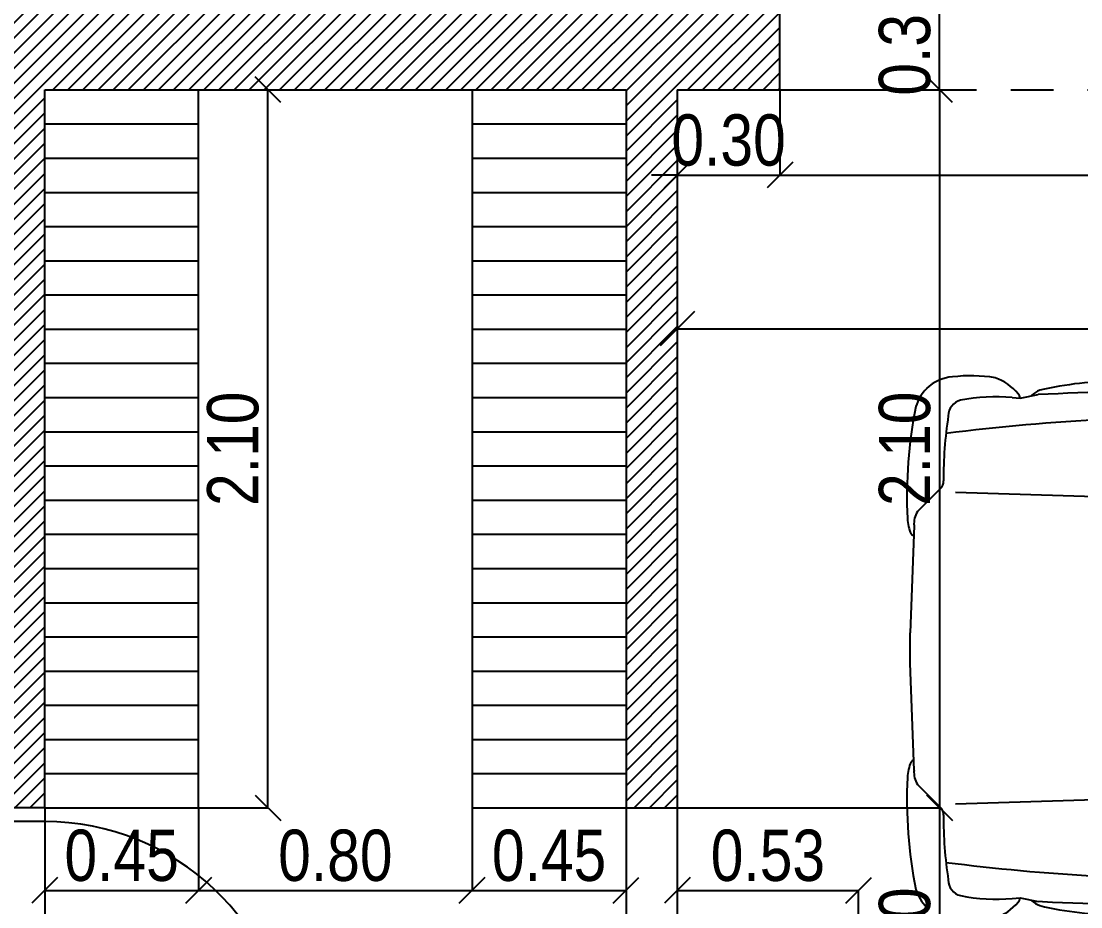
# Model space of a CAD drawing. Extents: x -14.8 to 35.6, y 44.5 to 81.2.
# Drawn here: x -7.935 to -4.836, y 68.522 to 71.112 of the extents above; entities that cross this region are included whole.
import ezdxf

# ---------------------------------------------------------------- set-up
doc = ezdxf.new("R2010")
doc.units = 0
doc.header["$MEASUREMENT"] = 0
doc.header["$PDMODE"] = 3
doc.linetypes.add('HIDDEN2', pattern=[0.1875, 0.125, -0.0625])
doc.layers.get('0').update_dxf_attribs({"linetype": 'CONTINUOUS'})
doc.layers.get('DEFPOINTS').update_dxf_attribs({"linetype": 'CONTINUOUS'})
for name, color, linetype in [('ABERTURAS', 71, 'CONTINUOUS'), ('COTAS', 12, 'CONTINUOUS'), ('MUEBLES', 41, 'CONTINUOUS'), ('RELLENO', 7, 'CONTINUOUS')]:
    doc.layers.add(name, color=color, linetype=linetype)
doc.styles.add('COTAS PRIMARIAS', font='ARIALN.TTF', dxfattribs={"height": 0.2})
doc.styles.add('COTAS SECUNDARIAS', font='ARIALN.TTF', dxfattribs={"height": 0.15})
doc.dimstyles.new('COTA SECUNDARIAS', dxfattribs={"dimscale": 5, "dimtxt": 1, "dimasz": 0.015, "dimexe": 0, "dimexo": 0, "dimgap": 0.005, "dimtad": 1, "dimzin": 1, "dimdsep": 46, "dimtxsty": 'COTAS SECUNDARIAS', "dimblk": 'OBLIQUE', "dimcen": 0, "dimclrd": 11, "dimclre": 11, "dimclrt": 11, "dimaunit": 1, "dimadec": 1, "dimazin": 0, "dimtfac": 0.4, "dimtix": 1, "dimtmove": 1, "dimatfit": 3, "dimfxl": 1, "dimtolj": 1, "dimtzin": 0, "dimlwd": -1, "dimarcsym": 0})
doc.dimstyles.new('COTAS PRINCIPALES', dxfattribs={"dimscale": 5, "dimtxt": 2.5, "dimasz": 0.02, "dimexe": 0, "dimexo": 0, "dimgap": 0.01, "dimtad": 1, "dimzin": 1, "dimdsep": 46, "dimtxsty": 'COTAS PRIMARIAS', "dimblk": 'OBLIQUE', "dimcen": 0, "dimclrd": 11, "dimclre": 11, "dimclrt": 11, "dimaunit": 1, "dimadec": 1, "dimazin": 0, "dimtfac": 0.4, "dimtix": 1, "dimtmove": 1, "dimatfit": 3, "dimfxl": 1, "dimtolj": 1, "dimtzin": 0, "dimlwd": -1, "dimarcsym": 0})

# ---------------------------------------------------------------- blocks, each defined once
blk = doc.blocks.new('_Oblique')
at = {"color": 0, "linetype": 'ByBlock', "lineweight": -2}
blk.add_line((-0.5, -0.5), (0.5, 0.5), dxfattribs=at)
blk = doc.blocks.new('*D130')
at = {"layer": 'COTAS', "color": 11, "lineweight": -2, "transparency": 16777216}
for p, q in [((-8.0165, 68.8111), (-8.0165, 68.3197)), ((-7.8665, 68.8111), (-7.8665, 68.3197))]:
    blk.add_line(p, q, dxfattribs=at)
at = {"layer": 'COTAS', "color": 11, "transparency": 16777216}
for p, q in [((-8.0165, 68.3197), (-8.0915, 68.3197)), ((-7.8665, 68.3197), (-8.0165, 68.3197)), ((-7.8665, 68.3197), (-7.7915, 68.3197))]:
    blk.add_line(p, q, dxfattribs=at)
at = {"layer": 'DEFPOINTS', "color": 0, "transparency": 16777216}
for p in [(-8.0165, 68.8111), (-7.8665, 68.8111), (-8.0165, 68.3197)]:
    blk.add_point(p, dxfattribs=at)
at = {"layer": 'COTAS', "color": 11, "transparency": 16777216, "xscale": 0.075, "yscale": 0.075, "zscale": 0.075}
blk.add_blockref('_Oblique', (-8.0165, 68.3197), dxfattribs=at)
at = {"layer": 'COTAS', "color": 11, "transparency": 16777216, "xscale": 0.075, "yscale": 0.075, "zscale": 0.075, "rotation": 180}
blk.add_blockref('_Oblique', (-7.8665, 68.3197), dxfattribs=at)
at = {"layer": 'COTAS', "color": 11, "transparency": 16777216, "insert": (-7.9415, 68.4212), "char_height": 0.15, "attachment_point": 5, "style": 'COTAS SECUNDARIAS'}
blk.add_mtext('\\A1;0.15', dxfattribs=at)
blk = doc.blocks.new('*D131')
at = {"layer": 'COTAS', "color": 11, "lineweight": -2, "transparency": 16777216}
for p, q in [((-7.8665, 68.8111), (-7.8665, 68.5697)), ((-7.4165, 68.8111), (-7.4165, 68.5697))]:
    blk.add_line(p, q, dxfattribs=at)
at = {"layer": 'COTAS', "color": 11, "transparency": 16777216}
blk.add_line((-7.8665, 68.5697), (-7.4165, 68.5697), dxfattribs=at)
at = {"layer": 'DEFPOINTS', "color": 0, "transparency": 16777216}
for p in [(-7.8665, 68.8111), (-7.4165, 68.8111), (-7.4165, 68.5697)]:
    blk.add_point(p, dxfattribs=at)
at = {"layer": 'COTAS', "color": 11, "transparency": 16777216, "xscale": 0.075, "yscale": 0.075, "zscale": 0.075, "rotation": 180}
blk.add_blockref('_Oblique', (-7.8665, 68.5697), dxfattribs=at)
at = {"layer": 'COTAS', "color": 11, "transparency": 16777216, "xscale": 0.075, "yscale": 0.075, "zscale": 0.075}
blk.add_blockref('_Oblique', (-7.4165, 68.5697), dxfattribs=at)
at = {"layer": 'COTAS', "color": 11, "transparency": 16777216, "insert": (-7.6415, 68.6712), "char_height": 0.15, "attachment_point": 5, "style": 'COTAS SECUNDARIAS'}
blk.add_mtext('\\A1;0.45', dxfattribs=at)
blk = doc.blocks.new('*D132')
at = {"layer": 'COTAS', "color": 11, "lineweight": -2, "transparency": 16777216}
for p, q in [((-7.4165, 68.8111), (-7.4165, 68.5697)), ((-6.6165, 68.8111), (-6.6165, 68.5697))]:
    blk.add_line(p, q, dxfattribs=at)
at = {"layer": 'COTAS', "color": 11, "transparency": 16777216}
blk.add_line((-7.4165, 68.5697), (-6.6165, 68.5697), dxfattribs=at)
at = {"layer": 'DEFPOINTS', "color": 0, "transparency": 16777216}
for p in [(-7.4165, 68.8111), (-6.6165, 68.8111), (-6.6165, 68.5697)]:
    blk.add_point(p, dxfattribs=at)
at = {"layer": 'COTAS', "color": 11, "transparency": 16777216, "xscale": 0.075, "yscale": 0.075, "zscale": 0.075, "rotation": 180}
blk.add_blockref('_Oblique', (-7.4165, 68.5697), dxfattribs=at)
at = {"layer": 'COTAS', "color": 11, "transparency": 16777216, "xscale": 0.075, "yscale": 0.075, "zscale": 0.075}
blk.add_blockref('_Oblique', (-6.6165, 68.5697), dxfattribs=at)
at = {"layer": 'COTAS', "color": 11, "transparency": 16777216, "insert": (-7.0165, 68.6712), "char_height": 0.15, "attachment_point": 5, "style": 'COTAS SECUNDARIAS'}
blk.add_mtext('\\A1;0.80', dxfattribs=at)
blk = doc.blocks.new('*D133')
at = {"layer": 'COTAS', "color": 11, "lineweight": -2, "transparency": 16777216}
for p, q in [((-6.6165, 68.8111), (-6.6165, 68.5697)), ((-6.1665, 68.8111), (-6.1665, 68.5697))]:
    blk.add_line(p, q, dxfattribs=at)
at = {"layer": 'COTAS', "color": 11, "transparency": 16777216}
blk.add_line((-6.6165, 68.5697), (-6.1665, 68.5697), dxfattribs=at)
at = {"layer": 'DEFPOINTS', "color": 0, "transparency": 16777216}
for p in [(-6.6165, 68.8111), (-6.1665, 68.8111), (-6.1665, 68.5697)]:
    blk.add_point(p, dxfattribs=at)
at = {"layer": 'COTAS', "color": 11, "transparency": 16777216, "xscale": 0.075, "yscale": 0.075, "zscale": 0.075, "rotation": 180}
blk.add_blockref('_Oblique', (-6.6165, 68.5697), dxfattribs=at)
at = {"layer": 'COTAS', "color": 11, "transparency": 16777216, "xscale": 0.075, "yscale": 0.075, "zscale": 0.075}
blk.add_blockref('_Oblique', (-6.1665, 68.5697), dxfattribs=at)
at = {"layer": 'COTAS', "color": 11, "transparency": 16777216, "insert": (-6.3915, 68.6712), "char_height": 0.15, "attachment_point": 5, "style": 'COTAS SECUNDARIAS'}
blk.add_mtext('\\A1;0.45', dxfattribs=at)
blk = doc.blocks.new('*D134')
at = {"layer": 'COTAS', "color": 11, "lineweight": -2, "transparency": 16777216}
for p, q in [((-6.1665, 68.8111), (-6.1665, 68.3197)), ((-6.0165, 68.8111), (-6.0165, 68.3197))]:
    blk.add_line(p, q, dxfattribs=at)
at = {"layer": 'COTAS', "color": 11, "transparency": 16777216}
for p, q in [((-6.1665, 68.3197), (-6.2415, 68.3197)), ((-6.1665, 68.3197), (-6.0165, 68.3197)), ((-6.0165, 68.3197), (-5.9415, 68.3197))]:
    blk.add_line(p, q, dxfattribs=at)
at = {"layer": 'DEFPOINTS', "color": 0, "transparency": 16777216}
for p in [(-6.1665, 68.8111), (-6.0165, 68.8111), (-6.0165, 68.3197)]:
    blk.add_point(p, dxfattribs=at)
at = {"layer": 'COTAS', "color": 11, "transparency": 16777216, "xscale": 0.075, "yscale": 0.075, "zscale": 0.075}
blk.add_blockref('_Oblique', (-6.1665, 68.3197), dxfattribs=at)
at = {"layer": 'COTAS', "color": 11, "transparency": 16777216, "xscale": 0.075, "yscale": 0.075, "zscale": 0.075, "rotation": 180}
blk.add_blockref('_Oblique', (-6.0165, 68.3197), dxfattribs=at)
at = {"layer": 'COTAS', "color": 11, "transparency": 16777216, "insert": (-6.0915, 68.4212), "char_height": 0.15, "attachment_point": 5, "style": 'COTAS SECUNDARIAS'}
blk.add_mtext('\\A1;0.15', dxfattribs=at)
blk = doc.blocks.new('*D135')
at = {"layer": 'COTAS', "color": 11, "lineweight": -2, "transparency": 16777216}
for p, q in [((-6.0165, 68.8111), (-6.0165, 68.5697)), ((-5.4865, 68.0111), (-5.4865, 68.5697))]:
    blk.add_line(p, q, dxfattribs=at)
at = {"layer": 'COTAS', "color": 11, "transparency": 16777216}
blk.add_line((-6.0165, 68.5697), (-5.4865, 68.5697), dxfattribs=at)
at = {"layer": 'DEFPOINTS', "color": 0, "transparency": 16777216}
for p in [(-6.0165, 68.8111), (-5.4865, 68.5697), (-5.4865, 68.0111)]:
    blk.add_point(p, dxfattribs=at)
at = {"layer": 'COTAS', "color": 11, "transparency": 16777216, "xscale": 0.075, "yscale": 0.075, "zscale": 0.075, "rotation": 180}
blk.add_blockref('_Oblique', (-6.0165, 68.5697), dxfattribs=at)
at = {"layer": 'COTAS', "color": 11, "transparency": 16777216, "xscale": 0.075, "yscale": 0.075, "zscale": 0.075}
blk.add_blockref('_Oblique', (-5.4865, 68.5697), dxfattribs=at)
at = {"layer": 'COTAS', "color": 11, "transparency": 16777216, "insert": (-5.7515, 68.6712), "char_height": 0.15, "attachment_point": 5, "style": 'COTAS SECUNDARIAS'}
blk.add_mtext('\\A1;0.53', dxfattribs=at)
blk = doc.blocks.new('*D136')
at = {"layer": 'COTAS', "color": 11, "lineweight": -2, "transparency": 16777216}
for p, q in [((-6.0165, 70.9111), (-6.0165, 70.6616)), ((-5.7165, 70.9111), (-5.7165, 70.6616))]:
    blk.add_line(p, q, dxfattribs=at)
at = {"layer": 'COTAS', "color": 11, "transparency": 16777216}
for p, q in [((-6.0165, 70.6616), (-6.0915, 70.6616)), ((-6.0165, 70.6616), (-5.7165, 70.6616)), ((-5.7165, 70.6616), (-5.6415, 70.6616))]:
    blk.add_line(p, q, dxfattribs=at)
at = {"layer": 'DEFPOINTS', "color": 0, "transparency": 16777216}
for p in [(-6.0165, 70.9111), (-5.7165, 70.9111), (-5.7165, 70.6616)]:
    blk.add_point(p, dxfattribs=at)
at = {"layer": 'COTAS', "color": 11, "transparency": 16777216, "xscale": 0.075, "yscale": 0.075, "zscale": 0.075}
blk.add_blockref('_Oblique', (-6.0165, 70.6616), dxfattribs=at)
at = {"layer": 'COTAS', "color": 11, "transparency": 16777216, "xscale": 0.075, "yscale": 0.075, "zscale": 0.075, "rotation": 180}
blk.add_blockref('_Oblique', (-5.7165, 70.6616), dxfattribs=at)
at = {"layer": 'COTAS', "color": 11, "transparency": 16777216, "insert": (-5.8665, 70.7632), "char_height": 0.15, "attachment_point": 5, "style": 'COTAS SECUNDARIAS'}
blk.add_mtext('\\A1;0.30', dxfattribs=at)
blk = doc.blocks.new('*D137')
at = {"layer": 'COTAS', "color": 11, "lineweight": -2, "transparency": 16777216}
for p, q in [((-5.7165, 70.9111), (-5.7165, 70.6616)), ((-1.0165, 70.9111), (-1.0165, 70.6616))]:
    blk.add_line(p, q, dxfattribs=at)
at = {"layer": 'COTAS', "color": 11, "transparency": 16777216}
blk.add_line((-5.7165, 70.6616), (-1.0165, 70.6616), dxfattribs=at)
at = {"layer": 'DEFPOINTS', "color": 0, "transparency": 16777216}
for p in [(-5.7165, 70.9111), (-1.0165, 70.9111), (-1.0165, 70.6616)]:
    blk.add_point(p, dxfattribs=at)
at = {"layer": 'COTAS', "color": 11, "transparency": 16777216, "xscale": 0.075, "yscale": 0.075, "zscale": 0.075, "rotation": 180}
blk.add_blockref('_Oblique', (-5.7165, 70.6616), dxfattribs=at)
at = {"layer": 'COTAS', "color": 11, "transparency": 16777216, "xscale": 0.075, "yscale": 0.075, "zscale": 0.075}
blk.add_blockref('_Oblique', (-1.0165, 70.6616), dxfattribs=at)
at = {"layer": 'COTAS', "color": 11, "transparency": 16777216, "insert": (-3.3665, 70.7632), "char_height": 0.15, "attachment_point": 5, "style": 'COTAS SECUNDARIAS'}
blk.add_mtext('\\A1;4.70', dxfattribs=at)
blk = doc.blocks.new('*D148')
at = {"layer": 'COTAS', "color": 11, "transparency": 16777216}
blk.add_line((-6.0165, 70.2123), (-0.6665, 70.2123), dxfattribs=at)
at = {"layer": 'DEFPOINTS', "color": 0, "transparency": 16777216}
for p in [(-0.6665, 70.2123), (-6.0165, 69.5896), (-0.6665, 68.6596)]:
    blk.add_point(p, dxfattribs=at)
at = {"layer": 'COTAS', "color": 11, "transparency": 16777216, "xscale": 0.1, "yscale": 0.1, "zscale": 0.1, "rotation": 180}
blk.add_blockref('_Oblique', (-6.0165, 70.2123), dxfattribs=at)
at = {"layer": 'COTAS', "color": 11, "transparency": 16777216, "xscale": 0.1, "yscale": 0.1, "zscale": 0.1}
blk.add_blockref('_Oblique', (-0.6665, 70.2123), dxfattribs=at)
at = {"layer": 'COTAS', "color": 11, "transparency": 16777216, "insert": (-3.3415, 70.3644), "char_height": 0.2, "attachment_point": 5, "style": 'COTAS PRIMARIAS'}
blk.add_mtext('\\A1;5.35', dxfattribs=at)
blk = doc.blocks.new('*D154')
at = {"layer": 'COTAS', "color": 11, "transparency": 16777216}
for p, q in [((-5.2494, 71.2111), (-5.2494, 71.2861)), ((-5.2494, 70.9111), (-5.2494, 71.2111)), ((-5.2494, 70.9111), (-5.2494, 70.8361))]:
    blk.add_line(p, q, dxfattribs=at)
at = {"layer": 'COTAS', "color": 11, "lineweight": -2, "transparency": 16777216}
for p, q in [((-5.7165, 71.2111), (-5.2494, 71.2111)), ((-5.7165, 70.9111), (-5.2494, 70.9111))]:
    blk.add_line(p, q, dxfattribs=at)
at = {"layer": 'DEFPOINTS', "color": 0, "transparency": 16777216}
for p in [(-5.7165, 71.2111), (-5.2494, 71.2111), (-5.7165, 70.9111)]:
    blk.add_point(p, dxfattribs=at)
at = {"layer": 'COTAS', "color": 11, "transparency": 16777216, "xscale": 0.075, "yscale": 0.075, "zscale": 0.075}
for p, rotation in [((-5.2494, 71.2111), 270), ((-5.2494, 70.9111), 90)]:
    blk.add_blockref('_Oblique', p, dxfattribs=dict(at, rotation=rotation))
at = {"layer": 'COTAS', "color": 11, "transparency": 16777216, "insert": (-5.351, 71.0611), "char_height": 0.15, "attachment_point": 5, "rotation": 90, "style": 'COTAS SECUNDARIAS'}
blk.add_mtext('\\A1;0.30', dxfattribs=at)
blk = doc.blocks.new('*D155')
at = {"layer": 'COTAS', "color": 11, "lineweight": -2, "transparency": 16777216}
for p, q in [((-7.4165, 70.9111), (-7.2139, 70.9111)), ((-7.4165, 68.8111), (-7.2139, 68.8111))]:
    blk.add_line(p, q, dxfattribs=at)
at = {"layer": 'COTAS', "color": 11, "transparency": 16777216}
blk.add_line((-7.2139, 68.8111), (-7.2139, 70.9111), dxfattribs=at)
at = {"layer": 'DEFPOINTS', "color": 0, "transparency": 16777216}
for p in [(-7.4165, 70.9111), (-7.2139, 70.9111), (-7.4165, 68.8111)]:
    blk.add_point(p, dxfattribs=at)
at = {"layer": 'COTAS', "color": 11, "transparency": 16777216, "xscale": 0.075, "yscale": 0.075, "zscale": 0.075}
for p, rotation in [((-7.2139, 70.9111), 90), ((-7.2139, 68.8111), 270)]:
    blk.add_blockref('_Oblique', p, dxfattribs=dict(at, rotation=rotation))
at = {"layer": 'COTAS', "color": 11, "transparency": 16777216, "insert": (-7.3155, 69.8611), "char_height": 0.15, "attachment_point": 5, "rotation": 90, "style": 'COTAS SECUNDARIAS'}
blk.add_mtext('\\A1;2.10', dxfattribs=at)
blk = doc.blocks.new('*D215')
at = {"layer": 'COTAS', "color": 11, "lineweight": -2, "transparency": 16777216}
for p, q in [((-6.0165, 68.8111), (-5.2494, 68.8111)), ((-5.4865, 68.0111), (-5.2494, 68.0111))]:
    blk.add_line(p, q, dxfattribs=at)
at = {"layer": 'COTAS', "color": 11, "transparency": 16777216}
blk.add_line((-5.2494, 68.8111), (-5.2494, 68.0111), dxfattribs=at)
at = {"layer": 'DEFPOINTS', "color": 0, "transparency": 16777216}
for p in [(-6.0165, 68.8111), (-5.4865, 68.0111), (-5.2494, 68.0111)]:
    blk.add_point(p, dxfattribs=at)
at = {"layer": 'COTAS', "color": 11, "transparency": 16777216, "xscale": 0.075, "yscale": 0.075, "zscale": 0.075}
for p, rotation in [((-5.2494, 68.8111), 90), ((-5.2494, 68.0111), 270)]:
    blk.add_blockref('_Oblique', p, dxfattribs=dict(at, rotation=rotation))
at = {"layer": 'COTAS', "color": 11, "transparency": 16777216, "insert": (-5.351, 68.4111), "char_height": 0.15, "attachment_point": 5, "rotation": 90, "style": 'COTAS SECUNDARIAS'}
blk.add_mtext('\\A1;0.80', dxfattribs=at)
blk = doc.blocks.new('*D217')
at = {"layer": 'COTAS', "color": 11, "lineweight": -2, "transparency": 16777216}
for p, q in [((-5.7165, 70.9111), (-5.2494, 70.9111)), ((-6.0165, 68.8111), (-5.2494, 68.8111))]:
    blk.add_line(p, q, dxfattribs=at)
at = {"layer": 'COTAS', "color": 11, "transparency": 16777216}
blk.add_line((-5.2494, 70.9111), (-5.2494, 68.8111), dxfattribs=at)
at = {"layer": 'DEFPOINTS', "color": 0, "transparency": 16777216}
for p in [(-5.7165, 70.9111), (-6.0165, 68.8111), (-5.2494, 68.8111)]:
    blk.add_point(p, dxfattribs=at)
at = {"layer": 'COTAS', "color": 11, "transparency": 16777216, "xscale": 0.075, "yscale": 0.075, "zscale": 0.075}
for p, rotation in [((-5.2494, 70.9111), 90), ((-5.2494, 68.8111), 270)]:
    blk.add_blockref('_Oblique', p, dxfattribs=dict(at, rotation=rotation))
at = {"layer": 'COTAS', "color": 11, "transparency": 16777216, "insert": (-5.351, 69.8611), "char_height": 0.15, "attachment_point": 5, "rotation": 90, "style": 'COTAS SECUNDARIAS'}
blk.add_mtext('\\A1;2.10', dxfattribs=at)
blk = doc.blocks.new('RHNRWNHJ')
at = {"layer": 'MUEBLES', "color": 11, "linetype": 'Continuous'}
for p, q in [((-0.4631, 2.4687), (-0.13, 2.4812)), ((-0.4323, 2.4707), (-0.4323, 2.4697)), ((-0.13, 2.4812), (-0.0355, 2.4812)), ((0.2977, 2.4687), (-0.0355, 2.4812)), ((0.2668, 2.4707), (0.2668, 2.4697)), ((-0.5776, 2.3879), (-0.5067, 2.458)), ((0.4121, 2.3879), (0.3412, 2.458)), ((-0.5671, 2.3398), (-0.5389, 1.4162)), ((0.4016, 2.3398), (0.3735, 1.4162)), ((-0.8608, 2.1639), (-0.8589, 2.1389)), ((0.6953, 2.1639), (0.6935, 2.1389)), ((-0.8589, 2.1389), (-0.8704, 2.083)), ((0.6935, 2.1389), (0.705, 2.083)), ((-0.8676, 2.1037), (-0.8659, 2.1051)), ((0.7021, 2.1037), (0.7004, 2.1051))]:
    blk.add_line(p, q, dxfattribs=at)
for centre, radius, start, end in [((-0.5527, 1.0729), 1.4182, 87.2575, 101.3943), ((-0.4891, 2.3648), 0.1247, 65.172, 88.0783), ((-0.4451, 2.4679), 0.0131, 12.3814, 50.299), ((0.2796, 2.4679), 0.0131, 129.7002, 167.6186), ((0.3236, 2.3648), 0.1247, 91.9216, 114.8279), ((0.3873, 1.0729), 1.4182, 78.6057, 92.7425), ((-0.7935, 2.3335), 0.1354, 106.9021, 134.4924), ((-0.4699, 2.4025), 0.0666, 84.185, 123.5373), ((0.3044, 2.4025), 0.0666, 56.4625, 95.8149), ((0.6281, 2.3335), 0.1354, 45.5076, 73.0977), ((0.6347, 2.3417), 0.125, 3.6165, 45.0601), ((-0.6067, 1.0885), 1.2891, 89.7811, 98.7895), ((-0.5987, 2.4037), 0.0263, 263.1806, 323.1355), ((0.4332, 2.4037), 0.0263, 216.8648, 276.8197), ((0.4412, 1.0885), 1.2891, 81.2105, 90.2189), ((-0.8036, 2.3122), 0.0502, 90.1256, 165.8039), ((6.0685, 1.51), 6.8715, 172.8128, 180.59718), ((-6.2339, 1.51), 6.8715, 358.85102, 7.19043), ((0.6381, 2.3122), 0.0502, 14.1961, 89.8744), ((0.2945, 2.2921), 0.4685, 350.8102, 7.0406), ((-0.3001, 2.2148), 0.563, 168.7568, 185.1841), ((0.1346, 2.2148), 0.563, 354.8157, 11.2432), ((-0.7627, 2.2742), 0.1696, 199.6095, 229.5823), ((0.5972, 2.2742), 0.1696, 310.417, 340.3905), ((-0.8551, 2.1658), 0.0271, 229.8279, 261.868), ((0.6896, 2.1658), 0.0271, 278.1307, 310.1717), ((0.1452, 1.8366), 1.0567, 166.771, 180.4062), ((20.5677, 1.1967), 21.4565, 177.58411, 180.26248), ((-0.7932, 2.0393), 0.0984, 139.0918, 156.5563), ((0.6277, 2.0393), 0.0984, 23.4446, 40.9091), ((-20.7332, 1.1967), 21.4565, 359.73723, 2.36738), ((-0.3107, 1.8366), 1.0567, 359.5937, 13.229)]:
    blk.add_arc(centre, radius, start, end, dxfattribs=at)

msp = doc.modelspace()

# ---------------------------------------------------------------- hatches: boundary and pattern name
at = {"layer": 'RELLENO'}
h = msp.add_hatch(dxfattribs=at)
h.set_pattern_fill('ANSI31', color=256, scale=0.25, style=0)
h.paths.add_polyline_path([(-6.0165, 73.3361), (-7.8665, 73.3361), (-7.8665, 74.611), (-8.0165, 74.611), (-8.0165, 72.0111), (-7.8665, 72.0111), (-7.8665, 73.211), (-7.0665, 73.211), (-7.0665, 71.2111), (-8.0165, 71.2111), (-8.0165, 68.8111), (-7.8665, 68.8111), (-7.8665, 70.9111), (-6.1665, 70.9111), (-6.1665, 68.8111), (-6.0165, 68.8111), (-6.0165, 70.9111), (-5.7165, 70.9111), (-5.7165, 71.2111), (-6.0165, 71.2111), (-6.0165, 71.7111), (-6.1665, 71.7111), (-6.1665, 71.2111), (-6.9665, 71.2111), (-6.9665, 73.211), (-6.1665, 73.211), (-6.1665, 73.2061), (-6.0165, 73.2061)])

# ---------------------------------------------------------------- linework, layer by layer
for p, q in [((-5.7165, 70.9111), (-5.7165, 71.2111)), ((-7.8665, 70.9111), (-6.1665, 70.9111)), ((-7.8665, 68.8111), (-7.8665, 70.9111)), ((-6.1665, 70.9111), (-6.1665, 68.8111)), ((-6.0165, 70.9111), (-6.0165, 68.8111)), ((-6.0165, 70.9111), (-5.7165, 70.9111)), ((-7.8665, 68.8111), (-8.0165, 68.8111)), ((-6.1665, 68.8111), (-6.0165, 68.8111))]:
    msp.add_line(p, q)
at = {"linetype": 'HIDDEN2'}
msp.add_line((-5.7165, 70.9111), (-1.0165, 70.9111), dxfattribs=at)
at = {"layer": 'ABERTURAS'}
for p, q in [((-7.8665, 68.8111), (-7.8665, 68.7711)), ((-7.8665, 68.7711), (-8.0165, 68.7711))]:
    msp.add_line(p, q, dxfattribs=at)
at = {"layer": 'ABERTURAS', "color": 11}
msp.add_arc((-7.8665, 68.0511), 0.72, 3.1847, 90, dxfattribs=at)
at = {"layer": 'MUEBLES'}
for p, q in [((-7.4165, 68.8111), (-7.4165, 70.9111)), ((-6.6165, 70.9111), (-6.6165, 68.8111)), ((-7.8665, 70.8111), (-7.4165, 70.8111)), ((-6.6165, 70.8111), (-6.1665, 70.8111)), ((-7.8665, 70.7111), (-7.4165, 70.7111)), ((-6.6165, 70.7111), (-6.1665, 70.7111)), ((-7.8665, 70.6111), (-7.4165, 70.6111)), ((-6.6165, 70.6111), (-6.1665, 70.6111)), ((-7.8665, 70.5111), (-7.4165, 70.5111)), ((-6.6165, 70.5111), (-6.1665, 70.5111)), ((-7.8665, 70.4111), (-7.4165, 70.4111)), ((-6.6165, 70.4111), (-6.1665, 70.4111)), ((-7.8665, 70.3111), (-7.4165, 70.3111)), ((-6.6165, 70.3111), (-6.1665, 70.3111)), ((-7.8665, 70.2111), (-7.4165, 70.2111)), ((-6.6165, 70.2111), (-6.1665, 70.2111)), ((-7.8665, 70.1111), (-7.4165, 70.1111)), ((-6.6165, 70.1111), (-6.1665, 70.1111)), ((-7.8665, 70.0111), (-7.4165, 70.0111)), ((-6.6165, 70.0111), (-6.1665, 70.0111)), ((-7.8665, 69.9111), (-7.4165, 69.9111)), ((-6.6165, 69.9111), (-6.1665, 69.9111)), ((-7.8665, 69.8111), (-7.4165, 69.8111)), ((-6.6165, 69.8111), (-6.1665, 69.8111)), ((-7.8665, 69.7111), (-7.4165, 69.7111)), ((-6.6165, 69.7111), (-6.1665, 69.7111)), ((-7.8665, 69.6111), (-7.4165, 69.6111)), ((-6.6165, 69.6111), (-6.1665, 69.6111)), ((-7.8665, 69.5111), (-7.4165, 69.5111)), ((-6.6165, 69.5111), (-6.1665, 69.5111)), ((-7.8665, 69.4111), (-7.4165, 69.4111)), ((-6.6165, 69.4111), (-6.1665, 69.4111)), ((-7.8665, 69.3111), (-7.4165, 69.3111)), ((-6.6165, 69.3111), (-6.1665, 69.3111)), ((-7.8665, 69.2111), (-7.4165, 69.2111)), ((-6.6165, 69.2111), (-6.1665, 69.2111)), ((-7.8665, 69.1111), (-7.4165, 69.1111)), ((-6.6165, 69.1111), (-6.1665, 69.1111)), ((-7.8665, 69.0111), (-7.4165, 69.0111)), ((-6.6165, 69.0111), (-6.1665, 69.0111)), ((-7.8665, 68.9111), (-7.4165, 68.9111)), ((-6.6165, 68.9111), (-6.1665, 68.9111)), ((-7.8665, 68.8111), (-7.4165, 68.8111)), ((-6.6165, 68.8111), (-6.1665, 68.8111))]:
    msp.add_line(p, q, dxfattribs=at)

# ---------------------------------------------------------------- block references
at = {"xscale": 0.9411764705882355, "yscale": 0.9411764705882355, "zscale": 0.9411764705882355, "rotation": 90}
msp.add_blockref('RHNRWNHJ', (-3.0005, 69.3565), dxfattribs=at)

# ---------------------------------------------------------------- dimensions: what is measured, and where the dimension line sits
at = {"layer": 'COTAS'}
for base, p1, p2, picture, middle in [((-5.2494, 71.2111), (-5.7165, 70.9111), (-5.7165, 71.2111), '*D154', (-5.351, 71.0611)), ((-7.2139, 70.9111), (-7.4165, 68.8111), (-7.4165, 70.9111), '*D155', (-7.3155, 69.8611)), ((-5.2494, 68.8111), (-5.7165, 70.9111), (-6.0165, 68.8111), '*D217', (-5.351, 69.8611)), ((-5.2494, 68.0111), (-6.0165, 68.8111), (-5.4865, 68.0111), '*D215', (-5.351, 68.4111))]:
    dim = msp.add_linear_dim(base=base, p1=p1, p2=p2, angle=90, dimstyle='COTA SECUNDARIAS', dxfattribs=at)
    dim.commit()
    dim.dimension.update_dxf_attribs({"geometry": picture, "text_midpoint": middle})
for base, p1, p2, picture, middle in [((-5.7165, 70.6616), (-6.0165, 70.9111), (-5.7165, 70.9111), '*D136', (-5.8665, 70.7632)), ((-1.0165, 70.6616), (-5.7165, 70.9111), (-1.0165, 70.9111), '*D137', (-3.3665, 70.7632)), ((-8.0165, 68.3197), (-7.8665, 68.8111), (-8.0165, 68.8111), '*D130', (-7.9415, 68.4212)), ((-7.4165, 68.5697), (-7.8665, 68.8111), (-7.4165, 68.8111), '*D131', (-7.6415, 68.6712)), ((-6.6165, 68.5697), (-7.4165, 68.8111), (-6.6165, 68.8111), '*D132', (-7.0165, 68.6712)), ((-6.1665, 68.5697), (-6.6165, 68.8111), (-6.1665, 68.8111), '*D133', (-6.3915, 68.6712)), ((-6.0165, 68.3197), (-6.1665, 68.8111), (-6.0165, 68.8111), '*D134', (-6.0915, 68.4212)), ((-5.4865, 68.5697), (-6.0165, 68.8111), (-5.4865, 68.0111), '*D135', (-5.7515, 68.6712))]:
    dim = msp.add_linear_dim(base=base, p1=p1, p2=p2, dimstyle='COTA SECUNDARIAS', dxfattribs=at)
    dim.commit()
    dim.dimension.update_dxf_attribs({"geometry": picture, "text_midpoint": middle})
dim = msp.add_linear_dim(base=(-0.6665, 70.2123), p1=(-6.0165, 69.5896), p2=(-0.6665, 68.6596), dimstyle='COTAS PRINCIPALES', override={"dimse1": 1, "dimse2": 1}, dxfattribs=at)
dim.commit()
dim.dimension.update_dxf_attribs({"geometry": '*D148', "text_midpoint": (-3.3415, 70.3644)})

doc.saveas('drawing.dxf')
